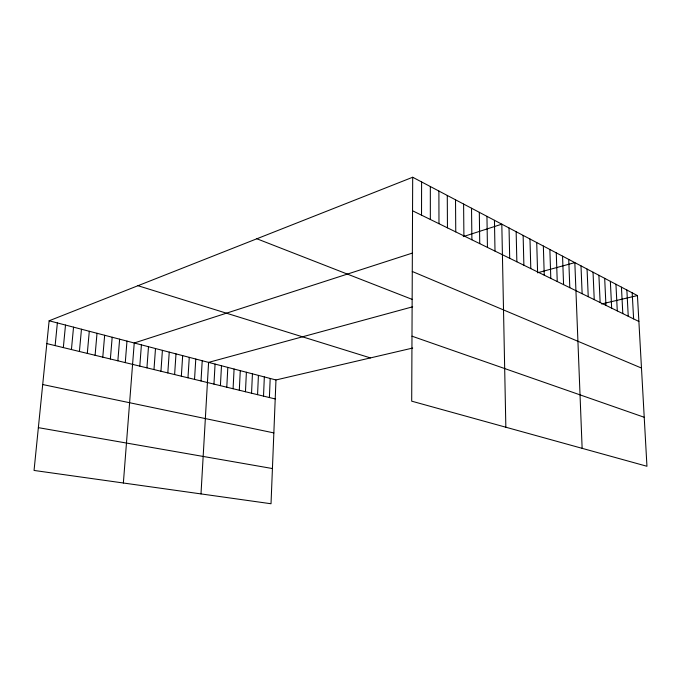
<?xml version="1.0" encoding="UTF-8"?>
<svg xmlns="http://www.w3.org/2000/svg" width="681" height="681" viewBox="0 0 681 681"><rect width="100%" height="100%" fill="white"/><g stroke="black" fill="none" stroke-linecap="round" stroke-linejoin="round"><path stroke-width="1.02" d="M421.53 215.162L421.599 181.938M412.695 177.247L411.699 401.169L646.95 466.272L637.442 295.58L412.695 177.247L49.126 320.785L34.05 470.443L271.021 503.753L275.967 379.964L412.712 348.042M263.513 396.112L264.339 376.933M269.395 397.534L270.187 378.457M257.563 394.665L258.422 375.393M251.544 393.209L252.438 373.826M245.458 391.737L246.394 372.252M239.303 390.247L240.274 370.651M233.081 388.732L234.085 369.042M226.782 387.208L227.82 367.408M220.406 385.659L221.487 365.757M213.953 384.101L215.077 364.08M200.997 493.912L208.59 362.386L412.652 306.799M201.023 380.96L202.223 360.726M194.536 379.394L195.779 359.049M187.973 377.802L189.267 357.346M181.342 376.193L182.67 355.627M174.617 374.567L175.996 353.882M167.824 372.916L169.246 352.12M160.946 371.247L162.41 350.34M153.983 369.562L155.498 348.536M146.934 367.851L148.492 346.706M139.801 366.123L141.41 344.858M123.363 482.999L134.242 342.986L412.55 253.026M125.27 362.598L126.981 341.096M117.864 360.811L119.626 339.181M110.365 358.989L112.186 337.24M102.78 357.15L104.653 335.273M95.093 355.286L97.017 333.281M87.304 353.396L89.288 331.264M79.413 351.49L81.465 329.221M71.428 349.549L73.539 327.152M63.333 347.591L65.504 325.058M55.135 345.599L57.366 322.93M463.276 236.622L501.812 224.168L505.847 427.225M537.428 272.809L574.832 262.619L582.136 448.336M601.578 303.956L637.442 295.58M38.357 427.651L272.434 468.545M42.699 384.535L273.856 432.912M46.827 343.59L275.209 398.947M49.126 320.785L275.967 379.964M137.962 285.705L370.43 357.917M411.988 336.184L644.217 417.274M256.856 238.767L412.482 299.504M412.277 271.481L641.476 368.055M412.541 210.769L638.88 321.466M632.189 292.821L633.611 318.887M626.86 290.012L628.248 316.273M621.447 287.161L622.809 313.609M615.947 284.266L617.284 310.902M610.355 281.321L611.657 308.152M604.677 278.333L605.945 305.36M598.897 275.294L600.14 302.526M593.032 272.204L594.241 299.64M587.065 269.063L588.239 296.703M580.995 265.862L582.136 293.715M568.737 259.41L569.81 287.688M562.549 256.15L563.579 284.641M556.258 252.838L557.245 281.542M549.856 249.467L550.801 278.393M543.344 246.037L544.247 275.184M536.722 242.555L537.581 271.923M529.98 239.005L530.797 268.603M523.127 235.396L523.885 265.224M516.147 231.719L516.862 261.785M509.039 227.973L509.703 258.286M494.449 220.295L495.002 251.093M486.949 216.345L487.443 247.399M479.313 212.319L479.739 243.636M471.524 208.224L471.899 239.797M463.599 204.053L463.906 235.89M455.521 199.797L455.759 231.898M447.281 195.464L447.451 227.837M438.887 191.038L438.981 223.7M430.332 186.534L430.341 219.469"/></g></svg>
